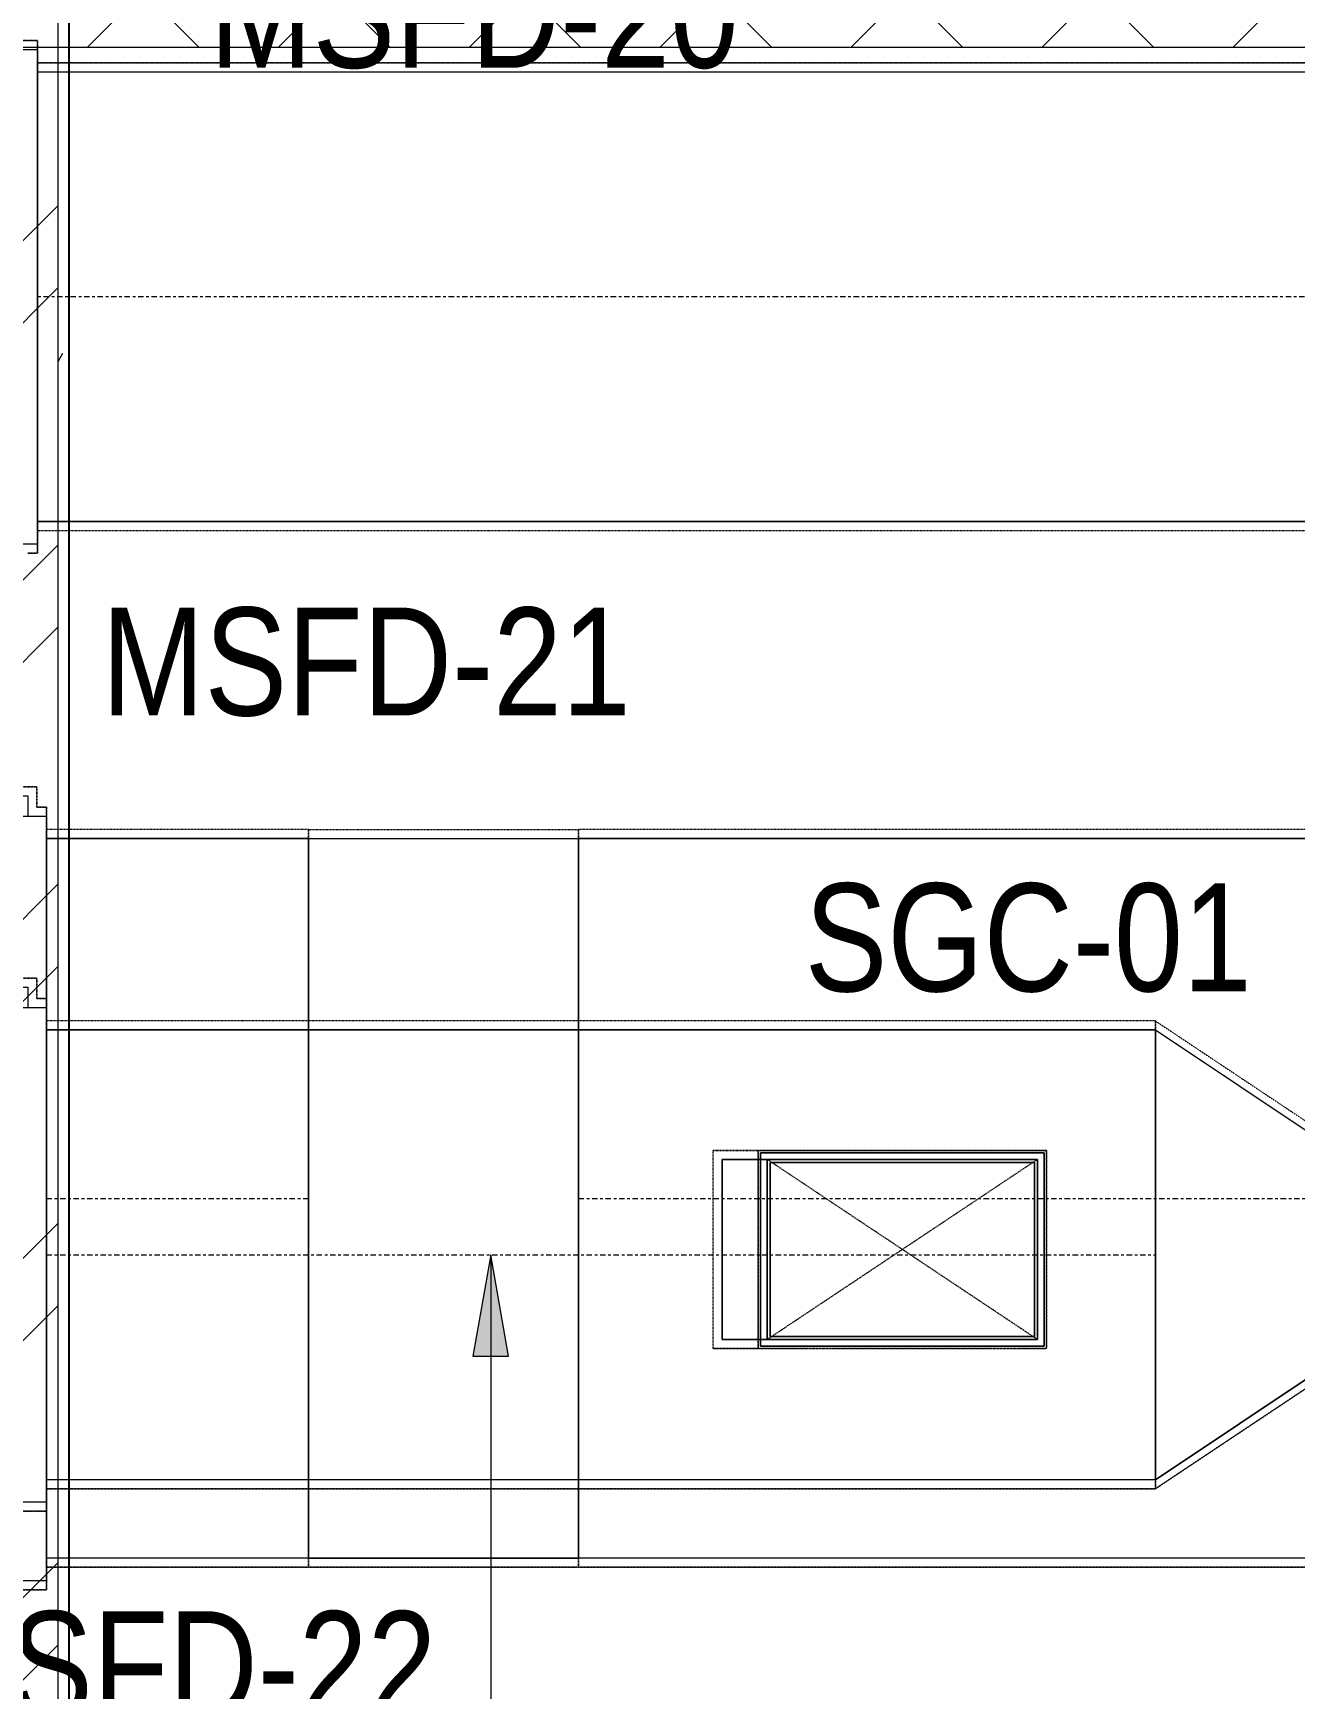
# Model space of a CAD drawing. Header units: inches. Extents: x -83664 to 20107, y -47222 to 19398.
# Drawn here: x -42877 to -40073, y -40840 to -37158 of the extents above; entities that cross this region are included whole.
import ezdxf

# ---------------------------------------------------------------- set-up
doc = ezdxf.new("R2010")
doc.units = ezdxf.units.IN
doc.header["$MEASUREMENT"] = 0
for name, pattern in [('Center', [29.999999, 12, -6, 6, -6]), ('Hidden 0_50', [1.0584, 0.5292, -0.5292]), ('Hidden 1_5', [2.2, 1.5, -0.7])]:
    doc.linetypes.add(name, pattern=pattern)
doc.layers.add('A-DETL', color=7, linetype='Continuous', lineweight=18, true_color=0x00a600)
doc.layers.add('M-HVAC-DUCT', color=7, linetype='Continuous', lineweight=9, true_color=0xffe97f)
for name, color, linetype, lineweight in [('A-DETL-GENF', 7, 'Continuous', 9), ('A-WALL', 7, 'Continuous', 9), ('A-WALL-PATT', 7, 'Continuous', 25), ('G-ANNO-TEXT', 7, 'Continuous', 9), ('M-HVAC-CDFF', 7, 'Continuous', 9), ('M-HVAC-DUCT-ANNO', 7, 'Continuous', 9), ('M-HVAC-DUCT-CNTR', 7, 'Center', 9), ('M-HVAC-DUCT-IDEN', 7, 'Continuous', 18)]:
    doc.layers.add(name, color=color, linetype=linetype, lineweight=lineweight)
doc.styles.add('Arial Narrow_21', font='ARIALN.TTF', dxfattribs={"height": 240})
pattern_1 = [(0, (0, 0), (1219.2, 304.8), [50.292, -864.108, 50.292, -864.108, -4876.8]), (0, (0, 0), (1219.2, 304.8), [-1828.8, 50.292, -1778.508, 50.292, -864.108, -2133.6]), (0, (0, 0), (1219.2, 304.8), [-4572, 50.292, -559.308, 50.292, -1473.708]), (120, (457.2, 152.4), (-873.56454, 903.4582), [50.292, -864.108, 50.292, -864.108, -4876.8]), (120, (457.2, 152.4), (-873.56454, 903.4582), [-1828.8, 50.292, -1778.508, 50.292, -864.108, -2133.6]), (120, (457.2, 152.4), (-873.56454, 903.4582), [-4572, 50.292, -559.308, 50.292, -1473.708]), (240, (609.6, 762), (-345.63546, -1208.2582), [50.292, -864.108, 50.292, -864.108, -4876.8]), (240, (609.6, 762), (-345.63546, -1208.2582), [-1828.8, 50.292, -1778.508, 50.292, -864.108, -2133.6]), (240, (609.6, 762), (-345.63546, -1208.2582), [-4572, 50.292, -559.308, 50.292, -1473.708])]
pattern_2 = [(45, (0, 0), (-377.1708, 377.1708), []), (45, (0, 571.5), (-377.1708, 377.1708), [])]

# ---------------------------------------------------------------- blocks, each defined once
blk = doc.blocks.new('GCE-AT-Supply Register Grille Rectangular1 - 600x400-7683932-FIRST FLOOR AC CONDITIONING LAYOUT - PART A')
at = {"layer": 'M-HVAC-CDFF', "color": 30, "true_color": 0xff7f00}
for p, q in [((110416, 62113.7), (110416, 62543.7)), ((110416, 62543.7), (111046, 62543.7)), ((111046, 62543.7), (110416, 62543.7)), ((110416, 62543.7), (110416, 62113.7)), ((110431, 62128.7), (110431, 62528.7)), ((110431, 62528.7), (111031, 62528.7)), ((111031, 62528.7), (110431, 62528.7)), ((110431, 62528.7), (110431, 62128.7)), ((110437.3, 62135), (110437.3, 62522.3)), ((110437.3, 62522.3), (111024.6, 62522.3)), ((111024.6, 62522.3), (110437.3, 62522.3)), ((110437.3, 62522.3), (110437.3, 62135)), ((111024.6, 62522.3), (111024.6, 62135)), ((111024.6, 62135), (111024.6, 62522.3)), ((111031, 62528.7), (111031, 62128.7)), ((111031, 62128.7), (111031, 62528.7)), ((111046, 62543.7), (111046, 62113.7)), ((111046, 62113.7), (111046, 62543.7)), ((111046, 62113.7), (110416, 62113.7)), ((110416, 62113.7), (111046, 62113.7)), ((111031, 62128.7), (110431, 62128.7)), ((110431, 62128.7), (111031, 62128.7)), ((111024.6, 62135), (110437.3, 62135)), ((110437.3, 62135), (111024.6, 62135))]:
    blk.add_line(p, q, dxfattribs=at)
blk = doc.blocks.new('M_Rec Transition - Length - Standard-8295803-FIRST FLOOR AC CONDITIONING LAYOUT - PART A')
at = {"layer": 'M-HVAC-DUCT', "color": 30, "true_color": 0xff7f00}
for p, q in [((0, 500), (0, -500)), ((0, 500), (375, 250)), ((0, 500), (375, 250)), ((0, -500), (0, 500)), ((375, -250), (375, 250)), ((375, 250), (375, -250)), ((0, -500), (375, -250)), ((375, -250), (0, -500))]:
    blk.add_line(p, q, dxfattribs=at)
blk = doc.blocks.new('M_Rec Tap - Beveled - Standard-7692164-FIRST FLOOR AC CONDITIONING LAYOUT - PART A')
at = {"layer": 'M-HVAC-DUCT', "color": 30, "true_color": 0xff7f00}
for p, q in [((110211, 58709.8), (110111, 58709.8)), ((110111, 58309.8), (110111, 58709.8)), ((110111, 58709.8), (110111, 58309.8)), ((110111, 58709.8), (110811, 58709.8)), ((110211, 58709.8), (110811, 58709.8)), ((110211, 58309.8), (110211, 58709.8)), ((110811, 58709.8), (110811, 58309.8)), ((110811, 58709.8), (110811, 58309.8)), ((110211, 58309.8), (110111, 58309.8)), ((110811, 58309.8), (110111, 58309.8)), ((110811, 58309.8), (110211, 58309.8))]:
    blk.add_line(p, q, dxfattribs=at)
blk = doc.blocks.new('TEMW-ME-DMP-Motorised Fire Damper - MSFD-8296302-FIRST FLOOR AC CONDITIONING LAYOUT - PART A')
at = {"layer": 'M-HVAC-DUCT', "color": 6, "true_color": 0xff00ff}
for p, q in [((-33.75, 895), (-33.75, 850)), ((33.75, 895), (-33.75, 895)), ((33.75, 850), (33.75, 895)), ((75, 850), (-75, 850)), ((-75, 850), (-75, -850)), ((75, -850), (75, 850)), ((-75, -850), (75, -850))]:
    blk.add_line(p, q, dxfattribs=at)
blk = doc.blocks.new('TEMW-ME-DMP-Motorised Fire Damper - MSFD-8194195-FIRST FLOOR AC CONDITIONING LAYOUT - PART A')
at = {"layer": 'M-HVAC-DUCT', "color": 6, "true_color": 0xff00ff}
for p, q in [((-33.75, 595), (-33.75, 550)), ((33.75, 595), (-33.75, 595)), ((33.75, 550), (33.75, 595)), ((75, 550), (-75, 550)), ((-75, 550), (-75, -550)), ((75, -550), (75, 550)), ((-75, -550), (75, -550))]:
    blk.add_line(p, q, dxfattribs=at)
blk = doc.blocks.new('TEMW-ME-DMP-Motorised Fire Damper - MSFD-V133-FIRST FLOOR AC CONDITIONING LAYOUT - PART A')
at = {"layer": 'M-HVAC-DUCT', "color": 30, "true_color": 0xff7f00}
for p, q in [((-33.75, 595), (-33.75, 550)), ((33.75, 595), (-33.75, 595)), ((33.75, 550), (33.75, 595)), ((75, 550), (-75, 550)), ((-75, 550), (-75, -550)), ((75, -550), (75, 550)), ((-75, -550), (75, -550))]:
    blk.add_line(p, q, dxfattribs=at)
blk = doc.blocks.new('M_Rec Transition - Length - Standard-9560779-FIRST FLOOR AC CONDITIONING LAYOUT - PART A')
at = {"layer": 'M-HVAC-DUCT', "color": 6, "true_color": 0xff00ff}
for p, q in [((0, 800), (0, -800)), ((0, 800), (600, 800)), ((0, 800), (600, 800)), ((0, -800), (0, 800)), ((600, -800), (600, 800)), ((600, 800), (600, -800)), ((0, -800), (600, -800)), ((600, -800), (0, -800))]:
    blk.add_line(p, q, dxfattribs=at)
blk = doc.blocks.new('TEMW-SMBZ-HO-BM-HVAC-00002_rvt-1-FIRST FLOOR AC CONDITIONING LAYOUT - PART A')
at = {"layer": 'M-HVAC-DUCT', "color": 6, "linetype": 'Hidden 0_50', "true_color": 0xff00ff}
for p, q in [((108589.4, 61197.9), (108439.4, 61197.9)), ((108439.4, 61197.9), (108589.4, 61197.9)), ((108589.4, 61182.7), (108589.4, 61197.9)), ((108589.4, 61197.9), (108589.4, 61182.7)), ((108589.4, 60057.9), (108589.4, 61182.7)), ((108589.4, 61182.7), (108589.4, 60057.9)), ((108589.4, 61147.9), (108589.4, 60107.9)), ((108589.4, 60107.9), (108589.4, 61147.9)), ((114794.8, 61147.9), (108589.4, 61147.9)), ((108589.4, 61147.9), (114794.8, 61147.9)), ((108589.4, 60107.9), (114794.8, 60107.9)), ((108589.4, 60107.9), (114794.8, 60107.9)), ((108568.1, 60057.9), (108589.4, 60057.9)), ((108589.4, 60057.9), (108568.1, 60057.9)), ((108588.1, 59538.1), (108480.6, 59538.1)), ((108480.6, 59538.1), (108588.1, 59538.1)), ((108588.1, 59493.1), (108588.1, 59538.1)), ((108588.1, 59538.1), (108588.1, 59493.1)), ((108609.4, 59493.1), (108588.1, 59493.1)), ((108588.1, 59493.1), (108609.4, 59493.1)), ((108609.4, 57753.1), (108609.4, 59493.1)), ((108609.4, 59493.1), (108609.4, 57753.1)), ((108609.4, 57803.1), (108609.4, 59443.1)), ((108609.4, 59443.1), (108609.4, 57803.1)), ((109191.6, 59443.1), (108609.4, 59443.1)), ((109191.6, 59443.1), (108609.4, 59443.1)), ((109191.6, 57803.1), (109191.6, 59443.1)), ((109191.6, 59443.1), (109191.6, 57803.1)), ((109191.6, 59443.1), (109191.6, 57803.1)), ((109191.6, 59443.1), (109791.6, 59443.1)), ((109191.6, 59443.1), (109791.6, 59443.1)), ((109191.6, 57803.1), (109191.6, 59443.1)), ((109791.6, 57803.1), (109791.6, 59443.1)), ((109791.6, 59443.1), (109791.6, 57803.1)), ((118809.3, 59443.1), (109791.6, 59443.1)), ((118809.3, 59443.1), (109791.6, 59443.1)), ((109791.6, 57803.1), (109791.6, 59443.1)), ((109791.6, 59443.1), (109791.6, 57803.1)), ((108609.4, 57803.1), (109191.6, 57803.1)), ((109191.6, 57803.1), (108609.4, 57803.1)), ((109191.6, 57803.1), (109791.6, 57803.1)), ((109791.6, 57803.1), (109191.6, 57803.1)), ((109791.6, 57803.1), (118809.3, 57803.1)), ((118809.3, 57803.1), (109791.6, 57803.1)), ((108459.4, 57753.1), (108609.4, 57753.1)), ((108609.4, 57753.1), (108459.4, 57753.1))]:
    blk.add_line(p, q, dxfattribs=at)
at = {"layer": 'M-HVAC-DUCT', "color": 6, "true_color": 0xff00ff}
for p, q in [((108589.4, 60127.9), (108589.4, 61127.9)), ((108589.4, 61127.9), (108589.4, 60127.9)), ((108589.4, 61127.9), (114794.8, 61127.9)), ((108589.4, 61127.9), (114794.8, 61127.9)), ((114794.8, 60127.9), (108589.4, 60127.9)), ((108589.4, 60127.9), (114794.8, 60127.9)), ((108609.4, 59423.1), (108609.4, 57823.1)), ((108609.4, 57823.1), (108609.4, 59423.1)), ((108609.4, 59423.1), (109191.6, 59423.1)), ((109191.6, 59423.1), (108609.4, 59423.1)), ((109191.6, 59423.1), (109191.6, 57823.1)), ((109191.6, 57823.1), (109191.6, 59423.1)), ((109791.6, 59423.1), (109791.6, 57823.1)), ((109791.6, 57823.1), (109791.6, 59423.1)), ((109791.6, 59423.1), (118809.3, 59423.1)), ((118809.3, 59423.1), (109791.6, 59423.1)), ((109191.6, 57823.1), (108609.4, 57823.1)), ((109191.6, 57823.1), (108609.4, 57823.1)), ((118809.3, 57823.1), (109791.6, 57823.1)), ((118809.3, 57823.1), (109791.6, 57823.1))]:
    blk.add_line(p, q, dxfattribs=at)
at = {"layer": 'M-HVAC-DUCT', "color": 30, "linetype": 'Hidden 0_50', "true_color": 0xff7f00}
for p, q in [((108588.1, 59112.7), (108480.6, 59112.7)), ((108480.6, 59112.7), (108588.1, 59112.7)), ((108588.1, 59067.7), (108588.1, 59112.7)), ((108588.1, 59112.7), (108588.1, 59067.7)), ((108609.4, 59067.7), (108588.1, 59067.7)), ((108588.1, 59067.7), (108609.4, 59067.7)), ((108609.4, 57927.7), (108609.4, 59067.7)), ((108609.4, 59067.7), (108609.4, 57927.7)), ((108609.4, 57977.7), (108609.4, 59017.7)), ((108609.4, 59017.7), (108609.4, 57977.7)), ((111073.5, 59017.7), (108609.4, 59017.7)), ((111073.5, 59017.7), (108609.4, 59017.7)), ((111073.5, 59017.7), (111073.5, 57977.7)), ((111073.5, 59017.7), (111448.5, 58767.7)), ((111073.5, 59017.7), (111448.5, 58767.7)), ((111073.5, 57977.7), (111073.5, 59017.7)), ((111073.5, 57977.7), (111073.5, 59017.7)), ((111073.5, 59017.7), (111073.5, 57977.7)), ((110191, 58729.8), (110091, 58729.8)), ((110091, 58729.8), (110831, 58729.8)), ((110091, 58289.8), (110091, 58729.8)), ((110091, 58289.8), (110091, 58729.8)), ((110191, 58289.8), (110191, 58729.8)), ((110191, 58729.8), (110831, 58729.8)), ((110831, 58729.8), (110191, 58729.8)), ((110191, 58729.8), (110191, 58289.8)), ((110831, 58729.8), (110191, 58729.8)), ((110191, 58289.8), (110191, 58729.8)), ((110831, 58729.8), (110831, 58289.8)), ((110831, 58289.8), (110831, 58729.8)), ((110831, 58729.8), (110831, 58289.8)), ((110831, 58289.8), (110831, 58729.8)), ((110831, 58289.8), (110091, 58289.8)), ((110091, 58289.8), (110191, 58289.8)), ((110831, 58289.8), (110191, 58289.8)), ((110191, 58289.8), (110831, 58289.8)), ((110191, 58289.8), (110831, 58289.8)), ((111073.5, 57977.7), (111448.5, 58227.7)), ((111448.5, 58227.7), (111073.5, 57977.7)), ((108609.4, 57977.7), (111073.5, 57977.7)), ((111073.5, 57977.7), (108609.4, 57977.7)), ((108459.4, 57927.7), (108609.4, 57927.7)), ((108609.4, 57927.7), (108459.4, 57927.7))]:
    blk.add_line(p, q, dxfattribs=at)
at = {"layer": 'M-HVAC-DUCT', "color": 30, "true_color": 0xff7f00}
for p, q in [((108609.4, 58997.7), (108609.4, 57997.7)), ((108609.4, 57997.7), (108609.4, 58997.7)), ((108609.4, 58997.7), (111073.5, 58997.7)), ((111073.5, 58997.7), (108609.4, 58997.7)), ((111073.5, 58997.7), (111073.5, 57997.7)), ((111073.5, 57997.7), (111073.5, 58997.7)), ((110111, 58709.8), (110811, 58709.8)), ((110111, 58709.8), (110811, 58709.8)), ((110111, 58709.8), (110111, 58309.8)), ((110111, 58709.8), (110111, 58309.8)), ((110811, 58709.8), (110811, 58309.8)), ((110811, 58709.8), (110811, 58309.8)), ((110111, 58309.8), (110811, 58309.8)), ((110811, 58309.8), (110111, 58309.8)), ((111073.5, 57997.7), (108609.4, 57997.7)), ((111073.5, 57997.7), (108609.4, 57997.7))]:
    blk.add_line(p, q, dxfattribs=at)
at = {"layer": 'M-HVAC-DUCT-ANNO', "color": 30, "linetype": 'Hidden 1_5', "true_color": 0xff7f00}
for p, q in [((110211, 58709.8), (110811, 58709.8)), ((110211, 58309.8), (110211, 58709.8)), ((110811, 58309.8), (110211, 58709.8)), ((110211, 58309.8), (110811, 58709.8)), ((110811, 58709.8), (110811, 58309.8)), ((110811, 58309.8), (110211, 58309.8))]:
    blk.add_line(p, q, dxfattribs=at)
at = {"layer": 'M-HVAC-DUCT-CNTR', "color": 6, "true_color": 0xff00ff}
for p, q in [((114794.8, 60627.9), (108589.4, 60627.9)), ((108609.4, 58623.1), (109191.6, 58623.1)), ((109791.6, 58623.1), (118809.3, 58623.1))]:
    blk.add_line(p, q, dxfattribs=at)
at = {"layer": 'M-HVAC-DUCT-CNTR', "color": 30, "true_color": 0xff7f00}
blk.add_line((108609.4, 58497.7), (111073.5, 58497.7), dxfattribs=at)
at = {"layer": 'M-HVAC-CDFF', "color": 6, "linetype": 'Hidden 0_50', "lineweight": 9, "true_color": 0xff00ff}
blk.add_blockref('GCE-AT-Supply Register Grille Rectangular1 - 600x400-7683932-FIRST FLOOR AC CONDITIONING LAYOUT - PART A', (-220, -3818.9), dxfattribs=at)
at = {"layer": 'M-HVAC-DUCT', "color": 6, "linetype": 'Hidden 0_50', "lineweight": 9, "true_color": 0xff00ff, "extrusion": (0, 0, -1), "rotation": 180}
blk.add_blockref('TEMW-ME-DMP-Motorised Fire Damper - MSFD-8194195-FIRST FLOOR AC CONDITIONING LAYOUT - PART A', (-108514.4, 60627.9), dxfattribs=at)
at = {"layer": 'M-HVAC-DUCT', "color": 6, "linetype": 'Hidden 0_50', "lineweight": 9, "true_color": 0xff00ff, "extrusion": (0, 0, -1)}
for name, p in [('TEMW-ME-DMP-Motorised Fire Damper - MSFD-8296302-FIRST FLOOR AC CONDITIONING LAYOUT - PART A', (-108534.4, 58623.1)), ('TEMW-ME-DMP-Motorised Fire Damper - MSFD-V133-FIRST FLOOR AC CONDITIONING LAYOUT - PART A', (-108534.4, 58497.7))]:
    blk.add_blockref(name, p, dxfattribs=at)
at = {"layer": 'M-HVAC-DUCT', "color": 6, "linetype": 'Hidden 0_50', "lineweight": 9, "true_color": 0xff00ff}
for name, p in [('M_Rec Transition - Length - Standard-9560779-FIRST FLOOR AC CONDITIONING LAYOUT - PART A', (109191.6, 58623.1)), ('M_Rec Transition - Length - Standard-8295803-FIRST FLOOR AC CONDITIONING LAYOUT - PART A', (111073.5, 58497.7)), ('M_Rec Tap - Beveled - Standard-7692164-FIRST FLOOR AC CONDITIONING LAYOUT - PART A', (0, 0))]:
    blk.add_blockref(name, p, dxfattribs=at)
blk = doc.blocks.new('TEMW-SMBZ-HO-BM-HVAC-00002_rvt-2-FIRST FLOOR AC CONDITIONING LAYOUT - PART A')
at = {"layer": 'M-HVAC-DUCT', "color": 6, "linetype": 'Hidden 0_50', "true_color": 0xff00ff}
for p, q in [((108589.4, 61197.9), (108439.4, 61197.9)), ((108439.4, 61197.9), (108589.4, 61197.9)), ((108589.4, 61182.7), (108589.4, 61197.9)), ((108589.4, 61197.9), (108589.4, 61182.7)), ((108589.4, 60057.9), (108589.4, 61182.7)), ((108589.4, 61182.7), (108589.4, 60057.9)), ((108589.4, 61147.9), (108589.4, 60107.9)), ((108589.4, 60107.9), (108589.4, 61147.9)), ((114794.8, 61147.9), (108589.4, 61147.9)), ((108589.4, 61147.9), (114794.8, 61147.9)), ((108589.4, 60107.9), (114794.8, 60107.9)), ((108589.4, 60107.9), (114794.8, 60107.9)), ((108568.1, 60057.9), (108589.4, 60057.9)), ((108589.4, 60057.9), (108568.1, 60057.9)), ((108588.1, 59538.1), (108480.6, 59538.1)), ((108480.6, 59538.1), (108588.1, 59538.1)), ((108588.1, 59493.1), (108588.1, 59538.1)), ((108588.1, 59538.1), (108588.1, 59493.1)), ((108609.4, 59493.1), (108588.1, 59493.1)), ((108588.1, 59493.1), (108609.4, 59493.1)), ((108609.4, 57753.1), (108609.4, 59493.1)), ((108609.4, 59493.1), (108609.4, 57753.1)), ((108609.4, 57803.1), (108609.4, 59443.1)), ((108609.4, 59443.1), (108609.4, 57803.1)), ((109191.6, 59443.1), (108609.4, 59443.1)), ((109191.6, 59443.1), (108609.4, 59443.1)), ((109191.6, 57803.1), (109191.6, 59443.1)), ((109191.6, 59443.1), (109191.6, 57803.1)), ((109191.6, 59443.1), (109191.6, 57803.1)), ((109191.6, 59443.1), (109791.6, 59443.1)), ((109191.6, 59443.1), (109791.6, 59443.1)), ((109191.6, 57803.1), (109191.6, 59443.1)), ((109791.6, 57803.1), (109791.6, 59443.1)), ((109791.6, 59443.1), (109791.6, 57803.1)), ((118809.3, 59443.1), (109791.6, 59443.1)), ((118809.3, 59443.1), (109791.6, 59443.1)), ((109791.6, 57803.1), (109791.6, 59443.1)), ((109791.6, 59443.1), (109791.6, 57803.1)), ((108609.4, 57803.1), (109191.6, 57803.1)), ((109191.6, 57803.1), (108609.4, 57803.1)), ((109191.6, 57803.1), (109791.6, 57803.1)), ((109791.6, 57803.1), (109191.6, 57803.1)), ((109791.6, 57803.1), (118809.3, 57803.1)), ((118809.3, 57803.1), (109791.6, 57803.1)), ((108459.4, 57753.1), (108609.4, 57753.1)), ((108609.4, 57753.1), (108459.4, 57753.1))]:
    blk.add_line(p, q, dxfattribs=at)
at = {"layer": 'M-HVAC-DUCT', "color": 6, "true_color": 0xff00ff}
for p, q in [((108589.4, 60127.9), (108589.4, 61127.9)), ((108589.4, 61127.9), (108589.4, 60127.9)), ((108589.4, 61127.9), (114794.8, 61127.9)), ((108589.4, 61127.9), (114794.8, 61127.9)), ((114794.8, 60127.9), (108589.4, 60127.9)), ((108589.4, 60127.9), (114794.8, 60127.9)), ((108609.4, 59423.1), (108609.4, 57823.1)), ((108609.4, 57823.1), (108609.4, 59423.1)), ((108609.4, 59423.1), (109191.6, 59423.1)), ((109191.6, 59423.1), (108609.4, 59423.1)), ((109191.6, 59423.1), (109191.6, 57823.1)), ((109191.6, 57823.1), (109191.6, 59423.1)), ((109791.6, 59423.1), (109791.6, 57823.1)), ((109791.6, 57823.1), (109791.6, 59423.1)), ((109791.6, 59423.1), (118809.3, 59423.1)), ((118809.3, 59423.1), (109791.6, 59423.1)), ((109191.6, 57823.1), (108609.4, 57823.1)), ((109191.6, 57823.1), (108609.4, 57823.1)), ((118809.3, 57823.1), (109791.6, 57823.1)), ((118809.3, 57823.1), (109791.6, 57823.1))]:
    blk.add_line(p, q, dxfattribs=at)
at = {"layer": 'M-HVAC-DUCT', "color": 30, "linetype": 'Hidden 0_50', "true_color": 0xff7f00}
for p, q in [((108588.1, 59112.7), (108480.6, 59112.7)), ((108480.6, 59112.7), (108588.1, 59112.7)), ((108588.1, 59067.7), (108588.1, 59112.7)), ((108588.1, 59112.7), (108588.1, 59067.7)), ((108609.4, 59067.7), (108588.1, 59067.7)), ((108588.1, 59067.7), (108609.4, 59067.7)), ((108609.4, 57927.7), (108609.4, 59067.7)), ((108609.4, 59067.7), (108609.4, 57927.7)), ((108609.4, 57977.7), (108609.4, 59017.7)), ((108609.4, 59017.7), (108609.4, 57977.7)), ((111073.5, 59017.7), (108609.4, 59017.7)), ((111073.5, 59017.7), (108609.4, 59017.7)), ((111073.5, 59017.7), (111073.5, 57977.7)), ((111073.5, 59017.7), (111448.5, 58767.7)), ((111073.5, 59017.7), (111448.5, 58767.7)), ((111073.5, 57977.7), (111073.5, 59017.7)), ((111073.5, 57977.7), (111073.5, 59017.7)), ((111073.5, 59017.7), (111073.5, 57977.7)), ((110191, 58729.8), (110091, 58729.8)), ((110091, 58729.8), (110831, 58729.8)), ((110091, 58289.8), (110091, 58729.8)), ((110091, 58289.8), (110091, 58729.8)), ((110191, 58289.8), (110191, 58729.8)), ((110191, 58729.8), (110831, 58729.8)), ((110831, 58729.8), (110191, 58729.8)), ((110191, 58729.8), (110191, 58289.8)), ((110831, 58729.8), (110191, 58729.8)), ((110191, 58289.8), (110191, 58729.8)), ((110831, 58729.8), (110831, 58289.8)), ((110831, 58289.8), (110831, 58729.8)), ((110831, 58729.8), (110831, 58289.8)), ((110831, 58289.8), (110831, 58729.8)), ((110831, 58289.8), (110091, 58289.8)), ((110091, 58289.8), (110191, 58289.8)), ((110831, 58289.8), (110191, 58289.8)), ((110191, 58289.8), (110831, 58289.8)), ((110191, 58289.8), (110831, 58289.8)), ((111073.5, 57977.7), (111448.5, 58227.7)), ((111448.5, 58227.7), (111073.5, 57977.7)), ((108609.4, 57977.7), (111073.5, 57977.7)), ((111073.5, 57977.7), (108609.4, 57977.7)), ((108459.4, 57927.7), (108609.4, 57927.7)), ((108609.4, 57927.7), (108459.4, 57927.7))]:
    blk.add_line(p, q, dxfattribs=at)
at = {"layer": 'M-HVAC-DUCT', "color": 30, "true_color": 0xff7f00}
for p, q in [((108609.4, 58997.7), (108609.4, 57997.7)), ((108609.4, 57997.7), (108609.4, 58997.7)), ((108609.4, 58997.7), (111073.5, 58997.7)), ((111073.5, 58997.7), (108609.4, 58997.7)), ((111073.5, 58997.7), (111073.5, 57997.7)), ((111073.5, 57997.7), (111073.5, 58997.7)), ((110111, 58709.8), (110811, 58709.8)), ((110111, 58709.8), (110811, 58709.8)), ((110111, 58709.8), (110111, 58309.8)), ((110111, 58709.8), (110111, 58309.8)), ((110811, 58709.8), (110811, 58309.8)), ((110811, 58709.8), (110811, 58309.8)), ((110111, 58309.8), (110811, 58309.8)), ((110811, 58309.8), (110111, 58309.8)), ((111073.5, 57997.7), (108609.4, 57997.7)), ((111073.5, 57997.7), (108609.4, 57997.7))]:
    blk.add_line(p, q, dxfattribs=at)
at = {"layer": 'M-HVAC-DUCT-ANNO', "color": 30, "linetype": 'Hidden 1_5', "true_color": 0xff7f00}
for p, q in [((110211, 58709.8), (110811, 58709.8)), ((110211, 58309.8), (110211, 58709.8)), ((110811, 58309.8), (110211, 58709.8)), ((110211, 58309.8), (110811, 58709.8)), ((110811, 58709.8), (110811, 58309.8)), ((110811, 58309.8), (110211, 58309.8))]:
    blk.add_line(p, q, dxfattribs=at)
at = {"layer": 'M-HVAC-DUCT-CNTR', "color": 6, "true_color": 0xff00ff}
for p, q in [((114794.8, 60627.9), (108589.4, 60627.9)), ((108609.4, 58623.1), (109191.6, 58623.1)), ((109791.6, 58623.1), (118809.3, 58623.1))]:
    blk.add_line(p, q, dxfattribs=at)
at = {"layer": 'M-HVAC-DUCT-CNTR', "color": 30, "true_color": 0xff7f00}
blk.add_line((108609.4, 58497.7), (111073.5, 58497.7), dxfattribs=at)
at = {"layer": 'M-HVAC-CDFF', "color": 6, "linetype": 'Hidden 0_50', "lineweight": 9, "true_color": 0xff00ff}
blk.add_blockref('GCE-AT-Supply Register Grille Rectangular1 - 600x400-7683932-FIRST FLOOR AC CONDITIONING LAYOUT - PART A', (-220, -3818.9), dxfattribs=at)
at = {"layer": 'M-HVAC-DUCT', "color": 6, "linetype": 'Hidden 0_50', "lineweight": 9, "true_color": 0xff00ff, "extrusion": (0, 0, -1), "rotation": 180}
blk.add_blockref('TEMW-ME-DMP-Motorised Fire Damper - MSFD-8194195-FIRST FLOOR AC CONDITIONING LAYOUT - PART A', (-108514.4, 60627.9), dxfattribs=at)
at = {"layer": 'M-HVAC-DUCT', "color": 6, "linetype": 'Hidden 0_50', "lineweight": 9, "true_color": 0xff00ff, "extrusion": (0, 0, -1)}
for name, p in [('TEMW-ME-DMP-Motorised Fire Damper - MSFD-8296302-FIRST FLOOR AC CONDITIONING LAYOUT - PART A', (-108534.4, 58623.1)), ('TEMW-ME-DMP-Motorised Fire Damper - MSFD-V133-FIRST FLOOR AC CONDITIONING LAYOUT - PART A', (-108534.4, 58497.7))]:
    blk.add_blockref(name, p, dxfattribs=at)
at = {"layer": 'M-HVAC-DUCT', "color": 6, "linetype": 'Hidden 0_50', "lineweight": 9, "true_color": 0xff00ff}
for name, p in [('M_Rec Transition - Length - Standard-9560779-FIRST FLOOR AC CONDITIONING LAYOUT - PART A', (109191.6, 58623.1)), ('M_Rec Transition - Length - Standard-8295803-FIRST FLOOR AC CONDITIONING LAYOUT - PART A', (111073.5, 58497.7)), ('M_Rec Tap - Beveled - Standard-7692164-FIRST FLOOR AC CONDITIONING LAYOUT - PART A', (0, 0))]:
    blk.add_blockref(name, p, dxfattribs=at)
blk = doc.blocks.new('SMBZ_Hospital Arch Model_2026_01_29_rvt-1-FIRST FLOOR AC CONDITIONING LAYOUT - PART A')
at = {"layer": 'A-WALL-PATT', "lineweight": 9, "true_color": 0xbbbbbb}
h = blk.add_hatch(dxfattribs=at)
h.set_pattern_fill('FP_12', color=9, style=0, pattern_type=2)
h.set_pattern_definition(pattern_2)
h.paths.add_polyline_path([(108634.4, 57907.7), (108634.4, 72557.7), (108434.4, 72557.7), (108434.4, 57907.7)])
h = blk.add_hatch(dxfattribs=at)
h.set_pattern_fill('FP_13', color=9, style=0, pattern_type=2)
h.set_pattern_definition(pattern_1)
h.paths.add_polyline_path([(108634.4, 57707.7), (108659.4, 57707.7), (108659.4, 65132.7), (108634.4, 65132.7), (108634.4, 57794.2)])
h.paths.add_polyline_path([(108659.4, 65357.7), (108659.4, 72332.7), (108634.4, 72332.7), (108634.4, 65357.7)])
h = blk.add_hatch(dxfattribs=at)
h.set_pattern_fill('FP_12', color=9, style=0, pattern_type=2)
h.set_pattern_definition(pattern_2)
h.paths.add_polyline_path([(108634.4, 57707.7), (108634.4, 57907.7), (106359.4, 57907.7), (106359.4, 57707.7), (108434.4, 57707.7)])
h = blk.add_hatch(dxfattribs=at)
h.set_pattern_fill('FP_13', color=9, style=0, pattern_type=2)
h.set_pattern_definition(pattern_1)
h.paths.add_polyline_path([(108434.4, 57682.7), (108434.4, 57707.7), (106359.4, 57707.7), (106359.4, 57682.7), (108409.4, 57682.7)])
h.paths.add_polyline_path([(108659.4, 57682.7), (108659.4, 57707.7), (108634.4, 57707.7), (108634.4, 57682.7)])
h = blk.add_hatch(dxfattribs=at)
h.set_pattern_fill('FP_12', color=9, style=0, pattern_type=2)
h.set_pattern_definition(pattern_2)
h.paths.add_polyline_path([(108434.4, 56682.7), (108634.4, 56682.7), (108634.4, 57707.7), (108434.4, 57707.7), (108434.4, 57479.2)])
at = {"layer": 'A-WALL', "color": 9, "true_color": 0xbbbbbb}
for p, q in [((108634.4, 65132.7), (108634.4, 61182.7)), ((108659.4, 61182.7), (108659.4, 65132.7)), ((108634.4, 61182.7), (108634.4, 57932.7)), ((108659.4, 57932.7), (108659.4, 61182.7)), ((108634.4, 57932.7), (108634.4, 57907.7)), ((108659.4, 57932.7), (108659.4, 57682.7)), ((108634.4, 57907.7), (108634.4, 57707.7)), ((108634.4, 57682.7), (108634.4, 57707.7)), ((108634.4, 57682.7), (108634.4, 57307.7)), ((108659.4, 57332.7), (108659.4, 57682.7))]:
    blk.add_line(p, q, dxfattribs=at)
at = {"layer": 'A-WALL', "color": 9, "lineweight": 25, "true_color": 0xbbbbbb}
for p, q in [((108659.4, 61182.7), (108659.4, 65132.7)), ((108659.4, 57932.7), (108659.4, 61182.7)), ((108659.4, 57707.7), (108659.4, 57932.7)), ((108659.4, 57682.7), (108659.4, 57707.7)), ((108659.4, 57332.7), (108659.4, 57682.7))]:
    blk.add_line(p, q, dxfattribs=at)

msp = doc.modelspace()

# ---------------------------------------------------------------- hatches: boundary and pattern name
at = {"layer": 'A-DETL-GENF', "true_color": 0xff0000}
h = msp.add_hatch(dxfattribs=at)
h.set_pattern_fill('FP_59', color=1, style=0, pattern_type=2)
h.set_pattern_definition([(45, (-151456.65, -98372.2), (-212.13203, 212.13203), []), (135, (-151456.65, -98372.2), (-212.13203, -212.13203), [])])
h.paths.add_polyline_path([(-62993, -37189.5), (-27297.3, -37189.5), (-27297.3, -98.4), (-62993, -98.4), (-62993, -33333)])
at = {"layer": 'M-HVAC-DUCT-IDEN', "lineweight": 9}
msp.add_hatch(color=256, dxfattribs=at).paths.add_polyline_path([(-41860.2, -39874.5), (-41899.8, -40099.5), (-41820.5, -40099.5)])

# ---------------------------------------------------------------- linework, layer by layer
at = {"layer": 'A-DETL', "color": 1, "lineweight": 9, "true_color": 0xff0000}
msp.add_line((-62993, -37189.5), (-27297.3, -37189.5), dxfattribs=at)
at = {"layer": 'M-HVAC-DUCT-IDEN', "lineweight": 9}
for p, q in [((-41860.2, -39874.5), (-41899.8, -40099.5)), ((-41820.5, -40099.5), (-41860.2, -39874.5)), ((-41860.2, -39874.5), (-41860.2, -41201.5)), ((-41899.8, -40099.5), (-41820.5, -40099.5))]:
    msp.add_line(p, q, dxfattribs=at)

# ---------------------------------------------------------------- block references
at = {"lineweight": 5}
for name in ['SMBZ_Hospital Arch Model_2026_01_29_rvt-1-FIRST FLOOR AC CONDITIONING LAYOUT - PART A', 'TEMW-SMBZ-HO-BM-HVAC-00002_rvt-1-FIRST FLOOR AC CONDITIONING LAYOUT - PART A', 'TEMW-SMBZ-HO-BM-HVAC-00002_rvt-2-FIRST FLOOR AC CONDITIONING LAYOUT - PART A']:
    msp.add_blockref(name, (-151456.7, -98372.2), dxfattribs=at)

# ---------------------------------------------------------------- texts
at = {"layer": 'G-ANNO-TEXT', "char_height": 240, "attachment_point": 1, "style": 'Arial Narrow_21'}
for s, insert, width in [('MSFD-20', (-42485, -36995.2), 1491.139), ('MSFD-21', (-42725, -38435.2), 1491.139), ('SGC-01', (-41162.4, -39048.6), 1250.632), ('MSFD-22', (-43156.8, -40666.8), 1491.139)]:
    msp.add_mtext(s, dxfattribs=dict(at, insert=insert, width=width))

doc.saveas('drawing.dxf')
